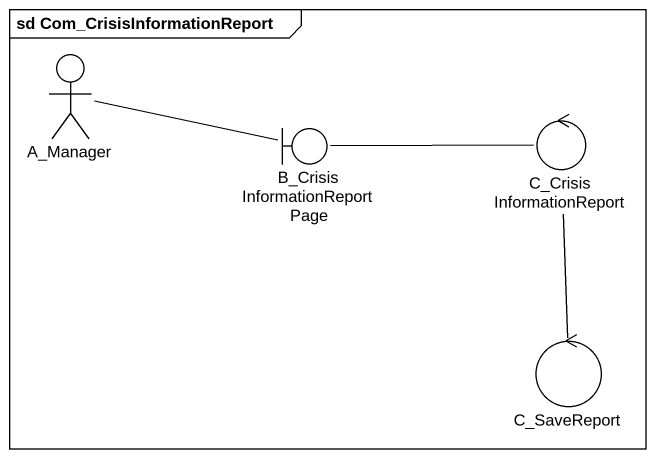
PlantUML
@startuml
mainframe sd Com_CrisisInformationReport
actor A_Manager
control C_CrisisInformationReport
boundary "B_CrisisInformationReportPage" as B_CrisisInformationReportPag
control C_SaveReport
A_Manager -right- B_CrisisInformationReportPag
C_CrisisInformationReport -- C_SaveReport
B_CrisisInformationReportPag -right- C_CrisisInformationReport
@enduml
